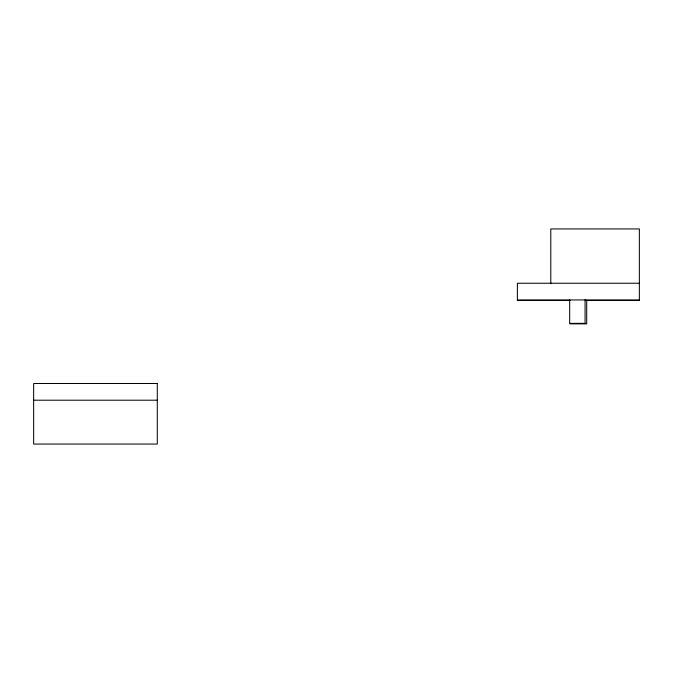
<?xml version="1.0" encoding="UTF-8"?>
<svg xmlns="http://www.w3.org/2000/svg" width="673" height="673" viewBox="0 0 673 673"><rect width="100%" height="100%" fill="white"/><g stroke="black" fill="none" stroke-linecap="round" stroke-linejoin="round"><path stroke-width="1.01" d="M639.35 283.24L517.377 283.24L517.377 300.469L570.006 300.469M517.377 299.948L639.35 299.948M586.713 300.469L639.35 300.469L639.35 228.938L550.792 228.938L550.792 283.762M570.006 323.864L586.713 323.864L586.713 300.217M33.65 400.199L157.297 400.199M585.081 299.695L585.081 323.343L569.678 323.343L569.678 299.695M157.297 383.492L33.65 383.492L33.65 444.062L157.297 444.062L157.297 383.492"/></g></svg>
